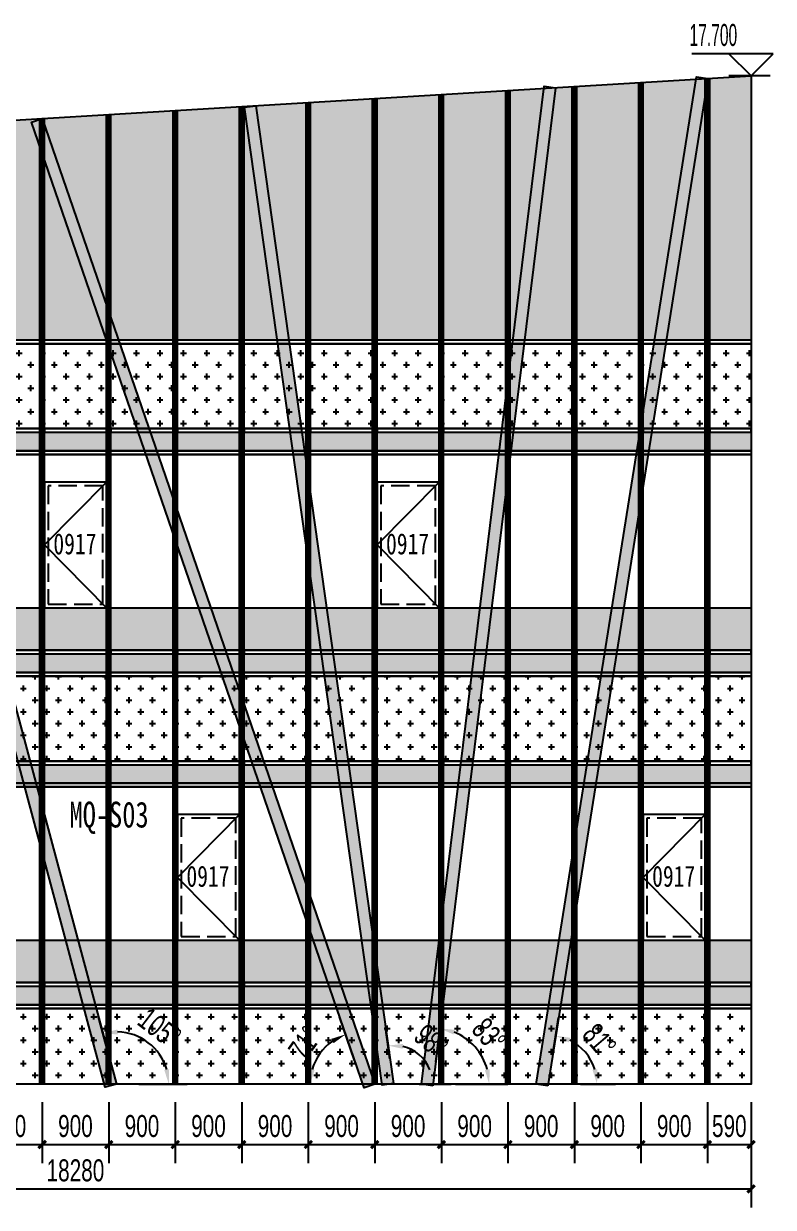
# Model space of a CAD drawing. Extents: x -483182 to 812890, y -390528 to -214858.
# Drawn here: x -146505 to -136365, y -327454 to -311430 of the extents above; entities that cross this region are included whole.
import ezdxf

# ---------------------------------------------------------------- set-up
doc = ezdxf.new("R2010")
doc.units = 0
doc.header["$LTSCALE"] = 1000
doc.header["$MEASUREMENT"] = 0
doc.linetypes.add('DASH', pattern=[0.35, 0.25, -0.1])
for name, color, linetype in [('01-标注_尺寸', 124, 'Continuous'), ('01-标注_标高', 200, 'Continuous'), ('01-标注_符号', 200, 'Continuous'), ('02-TEXT_标注', 130, 'Continuous'), ('05-填充_156', 156, 'Continuous'), ('05-填充_168', 168, 'Continuous'), ('05-填充_18', 18, 'Continuous'), ('05-填充_天正', 14, 'Continuous'), ('A-C_幕墙龙骨', 133, 'Continuous'), ('A-C_窗', 140, 'Continuous'), ('D-铝板', 181, 'Continuous')]:
    doc.layers.add(name, color=color, linetype=linetype)
doc.layers.add('04-不打印_辅助线', color=165, linetype='Continuous', plot=False)
doc.styles.add('_TCH_DIM', font='ros.shx', dxfattribs={"width": 0.75, "bigfont": 'jd.shx'})
doc.styles.add('_TCH_DIM_T3', font='ros.shx', dxfattribs={"width": 0.705882, "bigfont": 'jd.shx'})
doc.styles.get("Standard").update_dxf_attribs({"font": 'STXIHEI_0.TTF', "width": 0.75})
doc.dimstyles.new('_TCH_ARCH&&100', dxfattribs={"dimtxt": 297.5, "dimasz": 100, "dimexe": 250, "dimexo": 300, "dimgap": 100, "dimtad": 1, "dimdec": 0, "dimzin": 0, "dimdsep": 46, "dimtxsty": '_TCH_DIM_T3', "dimblk": 'ARCHTICK', "dimcen": 0.09, "dimclrt": 7, "dimazin": 2, "dimtfac": 1, "dimtdec": 0, "dimtix": 1, "dimtmove": 2, "dimatfit": 3, "dimfxl": 0, "dimtolj": 1, "dimtzin": 0, "dimarcsym": 0})
doc.dimstyles.new('_TCH_ARROW&&100', dxfattribs={"dimtxt": 297.5, "dimasz": 200, "dimexe": 250, "dimexo": 300, "dimgap": 100, "dimtad": 1, "dimdec": 0, "dimzin": 0, "dimdsep": 46, "dimtxsty": '_TCH_DIM_T3', "dimcen": 0.09, "dimclrt": 7, "dimazin": 2, "dimtfac": 1, "dimtdec": 0, "dimtix": 1, "dimtmove": 2, "dimatfit": 3, "dimfxl": 0, "dimtolj": 1, "dimtzin": 0, "dimarcsym": 0})
pattern_1 = [(0, (-32529, 317429.43), (158.75, 158.75), [79.375, -238.125]), (90, (-32489.32, 317389.74), (-158.75, 158.75), [79.375, -238.125])]
pattern_2 = [(0, (-32249, 317429.43), (158.75, 158.75), [79.375, -238.125]), (90, (-32209.32, 317389.74), (-158.75, 158.75), [79.375, -238.125])]

# ---------------------------------------------------------------- blocks, each defined once
blk = doc.blocks.new('*U397')
at = {"layer": '05-填充_156'}
h = blk.add_hatch(dxfattribs=at)
h.set_pattern_fill('CROSS', color=136, scale=100)
h.set_pattern_definition(pattern_1)
h.paths.add_polyline_path([(0, 5375), (560, 5375), (560, 4225), (0, 4225)])
h = blk.add_hatch(dxfattribs=at)
h.set_pattern_fill('CROSS', color=136, scale=100)
h.set_pattern_definition(pattern_1)
h.paths.add_polyline_path([(0, 875), (560, 875), (560, -150), (0, -150)])
at = {"layer": '05-填充_168'}
h = blk.add_hatch(color=256, dxfattribs=at)
h.dxf.hatch_style = 1
h.paths.add_polyline_path([(0, 5675), (560, 5675), (560, 5425), (0, 5425)])
h = blk.add_hatch(color=256, dxfattribs=at)
h.dxf.hatch_style = 1
h.paths.add_polyline_path([(0, 4175), (560, 4175), (560, 3925), (0, 3925)])
h = blk.add_hatch(color=256, dxfattribs=at)
h.dxf.hatch_style = 1
h.paths.add_polyline_path([(0, 1175), (560, 1175), (560, 925), (0, 925)])
for points in [[(0, 6300), (560, 6300)], [(0, 5725), (560, 5725)], [(0, 5675), (560, 5675)], [(0, 5675), (560, 5675)], [(0, 5425), (560, 5425)], [(0, 5375), (560, 5375)], [(0, 4225), (560, 4225)], [(0, 4175), (560, 4175)], [(0, 3925), (560, 3925)], [(0, 3875), (560, 3875)], [(0, 1800), (560, 1800)], [(0, 1225), (560, 1225)], [(0, 1175), (560, 1175)], [(0, 925), (560, 925)], [(0, 875), (560, 875)]]:
    blk.add_lwpolyline(points)
for points in [[(0, 5675), (560, 5675), (560, 5725), (0, 5725)], [(0, 5675), (560, 5675), (560, 5425), (0, 5425)], [(560, 5375), (0, 5375), (0, 5425), (560, 5425)], [(0, 5375), (560, 5375), (560, 4225), (0, 4225)], [(0, 4175), (560, 4175), (560, 4225), (0, 4225)], [(0, 4175), (560, 4175), (560, 3925), (0, 3925)], [(560, 3875), (0, 3875), (0, 3925), (560, 3925)], [(0, 1175), (560, 1175), (560, 1225), (0, 1225)], [(0, 1175), (560, 1175), (560, 925), (0, 925)], [(560, 875), (0, 875), (0, 925), (560, 925)], [(0, 875), (560, 875), (560, -150), (0, -150)]]:
    blk.add_lwpolyline(points, close=True)
blk = doc.blocks.new('*U106')
at = {"layer": '05-填充_156'}
h = blk.add_hatch(dxfattribs=at)
h.set_pattern_fill('CROSS', color=136, scale=100)
h.set_pattern_definition([(0, (-32427, 313554.43), (158.75, 158.75), [79.375, -238.125]), (90, (-32387.32, 313514.74), (-158.75, 158.75), [79.375, -238.125])])
h.paths.add_polyline_path([(0, 1500), (560, 1500), (560, 350), (0, 350)])
at = {"layer": '05-填充_168'}
h = blk.add_hatch(color=256, dxfattribs=at)
h.dxf.hatch_style = 1
h.paths.add_polyline_path([(0, 300), (560, 300), (560, 50), (0, 50)])
for points in [[(0, 1550), (560, 1550)], [(0, 1500), (560, 1500)], [(0, 350), (560, 350)], [(0, 300), (560, 300)], [(0, 50), (560, 50)], [(0, 0), (560, 0)]]:
    blk.add_lwpolyline(points)
for points in [[(560, 1500), (0, 1500), (0, 1550), (560, 1550)], [(0, 1500), (560, 1500), (560, 350), (0, 350)], [(0, 300), (560, 300), (560, 350), (0, 350)], [(0, 300), (560, 300), (560, 50), (0, 50)], [(560, 0), (0, 0), (0, 50), (560, 50)]]:
    blk.add_lwpolyline(points, close=True)
blk = doc.blocks.new('*U31')
at = {"layer": '05-填充_156'}
h = blk.add_hatch(dxfattribs=at)
h.set_pattern_fill('CROSS', color=136, scale=100)
h.set_pattern_definition([(0, (-32147, 313554.43), (158.75, 158.75), [79.375, -238.125]), (90, (-32107.32, 313514.74), (-158.75, 158.75), [79.375, -238.125])])
h.paths.add_polyline_path([(0, 1500), (840, 1500), (840, 350), (0, 350)])
at = {"layer": '05-填充_168'}
h = blk.add_hatch(color=256, dxfattribs=at)
h.dxf.hatch_style = 1
h.paths.add_polyline_path([(0, 300), (840, 300), (840, 50), (0, 50)])
for points in [[(0, 1550), (840, 1550)], [(0, 1500), (840, 1500)], [(0, 350), (840, 350)], [(0, 300), (840, 300)], [(0, 50), (840, 50)], [(0, 0), (840, 0)]]:
    blk.add_lwpolyline(points)
for points in [[(840, 1500), (0, 1500), (0, 1550), (840, 1550)], [(0, 1500), (840, 1500), (840, 350), (0, 350)], [(0, 300), (840, 300), (840, 350), (0, 350)], [(0, 300), (840, 300), (840, 50), (0, 50)], [(840, 0), (0, 0), (0, 50), (840, 50)]]:
    blk.add_lwpolyline(points, close=True)
blk = doc.blocks.new('*U640')
at = {"layer": 'A-C_窗'}
blk.add_blockref('*U31', (-420, -775), dxfattribs=at)
blk = doc.blocks.new('*U641')
at = {"layer": 'A-C_窗', "color": 0, "linetype": 'ByBlock', "lineweight": -2, "transparency": 16777216}
for p in [(0, 0), (900, 0), (1800, 0), (2700, 0), (3600, 0), (4500, 0), (5400, 0), (6300, 0), (7200, 0), (8100, 0), (9000, 0), (9900, 0), (10800, 0), (11700, 0), (12600, 0), (13500, 0), (14400, 0), (15300, 0), (16200, 0)]:
    blk.add_blockref('*U640', p, dxfattribs=at)
blk = doc.blocks.new('*U396')
at = {"layer": '05-填充_156'}
h = blk.add_hatch(dxfattribs=at)
h.set_pattern_fill('CROSS', color=136, scale=100)
h.set_pattern_definition(pattern_2)
h.paths.add_polyline_path([(0, 5375), (840, 5375), (840, 4225), (0, 4225)])
h = blk.add_hatch(dxfattribs=at)
h.set_pattern_fill('CROSS', color=136, scale=100)
h.set_pattern_definition(pattern_2)
h.paths.add_polyline_path([(0, 875), (840, 875), (840, -150), (0, -150)])
at = {"layer": '05-填充_168'}
h = blk.add_hatch(color=256, dxfattribs=at)
h.dxf.hatch_style = 1
h.paths.add_polyline_path([(0, 5675), (840, 5675), (840, 5425), (0, 5425)])
h = blk.add_hatch(color=256, dxfattribs=at)
h.dxf.hatch_style = 1
h.paths.add_polyline_path([(0, 4175), (840, 4175), (840, 3925), (0, 3925)])
h = blk.add_hatch(color=256, dxfattribs=at)
h.dxf.hatch_style = 1
h.paths.add_polyline_path([(0, 1175), (840, 1175), (840, 925), (0, 925)])
for points in [[(0, 6300), (840, 6300)], [(0, 5725), (840, 5725)], [(0, 5675), (840, 5675)], [(0, 5675), (840, 5675)], [(0, 5425), (840, 5425)], [(0, 5375), (840, 5375)], [(0, 4225), (840, 4225)], [(0, 4175), (840, 4175)], [(0, 3925), (840, 3925)], [(0, 3875), (840, 3875)], [(0, 1800), (840, 1800)], [(0, 1225), (840, 1225)], [(0, 1175), (840, 1175)], [(0, 925), (840, 925)], [(0, 875), (840, 875)]]:
    blk.add_lwpolyline(points)
for points in [[(0, 5675), (840, 5675), (840, 5725), (0, 5725)], [(0, 5675), (840, 5675), (840, 5425), (0, 5425)], [(840, 5375), (0, 5375), (0, 5425), (840, 5425)], [(0, 5375), (840, 5375), (840, 4225), (0, 4225)], [(0, 4175), (840, 4175), (840, 4225), (0, 4225)], [(0, 4175), (840, 4175), (840, 3925), (0, 3925)], [(840, 3875), (0, 3875), (0, 3925), (840, 3925)], [(0, 1175), (840, 1175), (840, 1225), (0, 1225)], [(0, 1175), (840, 1175), (840, 925), (0, 925)], [(840, 875), (0, 875), (0, 925), (840, 925)], [(0, 875), (840, 875), (840, -150), (0, -150)]]:
    blk.add_lwpolyline(points, close=True)
blk = doc.blocks.new('*U642')
at = {"layer": 'A-C_窗'}
blk.add_blockref('*U396', (-420, -3150), dxfattribs=at)
blk = doc.blocks.new('*U643')
at = {"layer": 'A-C_窗', "color": 0, "linetype": 'ByBlock', "lineweight": -2, "transparency": 16777216}
for p in [(0, 0), (900, 0), (1800, 0), (2700, 0), (3600, 0), (4500, 0), (5400, 0), (6300, 0), (7200, 0), (8100, 0), (9000, 0), (9900, 0), (10800, 0), (11700, 0), (12600, 0), (13500, 0), (14400, 0), (15300, 0), (16200, 0)]:
    blk.add_blockref('*U642', p, dxfattribs=at)
blk = doc.blocks.new('*U722')
blk.add_lwpolyline([(0, 0), (840, 0), (840, 1700), (0, 1700)], close=True)
blk.add_lwpolyline([(840, 1700), (0, 850), (840, 0)])
at = {"linetype": 'DASH'}
blk.add_lwpolyline([(50, 50), (790, 50), (790, 1650), (50, 1650)], close=True, dxfattribs=at)
at = {"layer": '04-不打印_辅助线', "width": 0.75}
blk.add_text('0917', height=285.4, dxfattribs=at).set_placement((121, 723))
blk = doc.blocks.new('*U417')
blk.add_lwpolyline([(78, 0), (-78, 0), (-78, 12704), (78, 12704)], close=True)
at = {"layer": '05-填充_18', "const_width": 155}
blk.add_lwpolyline([(0, 0), (0, 12704)], dxfattribs=at)
blk = doc.blocks.new('*U418')
blk.add_lwpolyline([(78, 0), (-78, 0), (-78, 13049), (78, 13049)], close=True)
at = {"layer": '05-填充_18', "const_width": 155}
blk.add_lwpolyline([(0, 0), (0, 13049)], dxfattribs=at)
blk = doc.blocks.new('*U419')
blk.add_lwpolyline([(78, 0), (-78, 0), (-78, 12909), (78, 12909)], close=True)
at = {"layer": '05-填充_18', "const_width": 155}
blk.add_lwpolyline([(0, 0), (0, 12909)], dxfattribs=at)
blk = doc.blocks.new('*U420')
blk.add_lwpolyline([(78, 0), (-78, 0), (-78, 12973), (78, 12973)], close=True)
at = {"layer": '05-填充_18', "const_width": 155}
blk.add_lwpolyline([(0, 0), (0, 12973)], dxfattribs=at)
blk = doc.blocks.new('*U422')
blk.add_lwpolyline([(78, 0), (-78, 0), (-78, 13826), (78, 13826)], close=True)
at = {"layer": '05-填充_18', "const_width": 155}
blk.add_lwpolyline([(0, 0), (0, 13826)], dxfattribs=at)
blk = doc.blocks.new('*U423')
blk.add_lwpolyline([(78, 0), (-78, 0), (-78, 13369), (78, 13369)], close=True)
at = {"layer": '05-填充_18', "const_width": 155}
blk.add_lwpolyline([(0, 0), (0, 13369)], dxfattribs=at)
blk = doc.blocks.new('*U424')
blk.add_lwpolyline([(78, 0), (-78, 0), (-78, 13612), (78, 13612)], close=True)
at = {"layer": '05-填充_18', "const_width": 155}
blk.add_lwpolyline([(0, 0), (0, 13612)], dxfattribs=at)
blk = doc.blocks.new('*U425')
blk.add_lwpolyline([(78, 0), (-78, 0), (-78, 13809), (78, 13809)], close=True)
at = {"layer": '05-填充_18', "const_width": 155}
blk.add_lwpolyline([(0, 0), (0, 13809)], dxfattribs=at)
blk = doc.blocks.new('*U421')
blk.add_lwpolyline([(78, 0), (-78, 0), (-78, 13420), (78, 13420)], close=True)
at = {"layer": '05-填充_18', "const_width": 155}
blk.add_lwpolyline([(0, 0), (0, 13420)], dxfattribs=at)
blk = doc.blocks.new('uytdiyuf')
at = {"layer": 'D-铝板'}
for name, p, rotation in [('*U425', (-2829, -162), 350.9696252238147), ('*U424', (-4383, -161), 353), ('*U423', (-4915, -153), 7.999999999999996), ('*U422', (-5162, -175), 19.00000000000013), ('*U421', (-8661, -170), 14.99884854727741), ('*U418', (-17005, -165), 349), ('*U419', (-15178, -158), 353.9999999999998), ('*U420', (-11477, -178), 6.00000000000019), ('*U417', (-18219, -158), 353.9999999999999)]:
    blk.add_blockref(name, p, dxfattribs=dict(at, rotation=rotation))
blk = doc.blocks.new('_ArchTick')
at = {"color": 0, "linetype": 'ByBlock', "const_width": 0.4}
blk.add_lwpolyline([(-0.5, -0.5), (0.5, 0.5)], dxfattribs=at)
blk = doc.blocks.new('*D1209')
at = {"layer": '01-标注_尺寸', "color": 0, "lineweight": -2, "transparency": 16777216}
for p, q in [((-147155, -326030), (-147155, -326854)), ((-146255, -326030), (-146255, -326854)), ((-147155, -326604), (-146255, -326604))]:
    blk.add_line(p, q, dxfattribs=at)
at = {"layer": 'Defpoints', "color": 0, "transparency": 16777216}
for p in [(-147155, -325730), (-146255, -325730), (-146255, -326604)]:
    blk.add_point(p, dxfattribs=at)
at = {"layer": '01-标注_尺寸', "color": 0, "lineweight": -2, "transparency": 16777216, "xscale": 100, "yscale": 100, "zscale": 100, "rotation": 180}
blk.add_blockref('_ArchTick', (-147155, -326604), dxfattribs=at)
at = {"layer": '01-标注_尺寸', "color": 0, "lineweight": -2, "transparency": 16777216, "xscale": 100, "yscale": 100, "zscale": 100}
blk.add_blockref('_ArchTick', (-146255, -326604), dxfattribs=at)
at = {"layer": '01-标注_尺寸', "color": 7, "transparency": 16777216, "insert": (-146705, -326355), "char_height": 297.5, "attachment_point": 5, "style": '_TCH_DIM_T3'}
blk.add_mtext('\\A1;900', dxfattribs=at)
blk = doc.blocks.new('*D1210')
at = {"layer": '01-标注_尺寸', "color": 0, "lineweight": -2, "transparency": 16777216}
for p, q in [((-146255, -326030), (-146255, -326854)), ((-145355, -326030), (-145355, -326854)), ((-146255, -326604), (-145355, -326604))]:
    blk.add_line(p, q, dxfattribs=at)
at = {"layer": 'Defpoints', "color": 0, "transparency": 16777216}
for p in [(-146255, -325730), (-145355, -325730), (-145355, -326604)]:
    blk.add_point(p, dxfattribs=at)
at = {"layer": '01-标注_尺寸', "color": 0, "lineweight": -2, "transparency": 16777216, "xscale": 100, "yscale": 100, "zscale": 100, "rotation": 180}
blk.add_blockref('_ArchTick', (-146255, -326604), dxfattribs=at)
at = {"layer": '01-标注_尺寸', "color": 0, "lineweight": -2, "transparency": 16777216, "xscale": 100, "yscale": 100, "zscale": 100}
blk.add_blockref('_ArchTick', (-145355, -326604), dxfattribs=at)
at = {"layer": '01-标注_尺寸', "color": 7, "transparency": 16777216, "insert": (-145805, -326355), "char_height": 297.5, "attachment_point": 5, "style": '_TCH_DIM_T3'}
blk.add_mtext('\\A1;900', dxfattribs=at)
blk = doc.blocks.new('*D1211')
at = {"layer": '01-标注_尺寸', "color": 0, "lineweight": -2, "transparency": 16777216}
for p, q in [((-145355, -326030), (-145355, -326854)), ((-144455, -326030), (-144455, -326854)), ((-145355, -326604), (-144455, -326604))]:
    blk.add_line(p, q, dxfattribs=at)
at = {"layer": 'Defpoints', "color": 0, "transparency": 16777216}
for p in [(-145355, -325730), (-144455, -325730), (-144455, -326604)]:
    blk.add_point(p, dxfattribs=at)
at = {"layer": '01-标注_尺寸', "color": 0, "lineweight": -2, "transparency": 16777216, "xscale": 100, "yscale": 100, "zscale": 100, "rotation": 180}
blk.add_blockref('_ArchTick', (-145355, -326604), dxfattribs=at)
at = {"layer": '01-标注_尺寸', "color": 0, "lineweight": -2, "transparency": 16777216, "xscale": 100, "yscale": 100, "zscale": 100}
blk.add_blockref('_ArchTick', (-144455, -326604), dxfattribs=at)
at = {"layer": '01-标注_尺寸', "color": 7, "transparency": 16777216, "insert": (-144905, -326355), "char_height": 297.5, "attachment_point": 5, "style": '_TCH_DIM_T3'}
blk.add_mtext('\\A1;900', dxfattribs=at)
blk = doc.blocks.new('*D1212')
at = {"layer": '01-标注_尺寸', "color": 0, "lineweight": -2, "transparency": 16777216}
for p, q in [((-144455, -326030), (-144455, -326854)), ((-143555, -326030), (-143555, -326854)), ((-144455, -326604), (-143555, -326604))]:
    blk.add_line(p, q, dxfattribs=at)
at = {"layer": 'Defpoints', "color": 0, "transparency": 16777216}
for p in [(-144455, -325730), (-143555, -325730), (-143555, -326604)]:
    blk.add_point(p, dxfattribs=at)
at = {"layer": '01-标注_尺寸', "color": 0, "lineweight": -2, "transparency": 16777216, "xscale": 100, "yscale": 100, "zscale": 100, "rotation": 180}
blk.add_blockref('_ArchTick', (-144455, -326604), dxfattribs=at)
at = {"layer": '01-标注_尺寸', "color": 0, "lineweight": -2, "transparency": 16777216, "xscale": 100, "yscale": 100, "zscale": 100}
blk.add_blockref('_ArchTick', (-143555, -326604), dxfattribs=at)
at = {"layer": '01-标注_尺寸', "color": 7, "transparency": 16777216, "insert": (-144005, -326355), "char_height": 297.5, "attachment_point": 5, "style": '_TCH_DIM_T3'}
blk.add_mtext('\\A1;900', dxfattribs=at)
blk = doc.blocks.new('*D1213')
at = {"layer": '01-标注_尺寸', "color": 0, "lineweight": -2, "transparency": 16777216}
for p, q in [((-143555, -326030), (-143555, -326854)), ((-142655, -326030), (-142655, -326854)), ((-143555, -326604), (-142655, -326604))]:
    blk.add_line(p, q, dxfattribs=at)
at = {"layer": 'Defpoints', "color": 0, "transparency": 16777216}
for p in [(-143555, -325730), (-142655, -325730), (-142655, -326604)]:
    blk.add_point(p, dxfattribs=at)
at = {"layer": '01-标注_尺寸', "color": 0, "lineweight": -2, "transparency": 16777216, "xscale": 100, "yscale": 100, "zscale": 100, "rotation": 180}
blk.add_blockref('_ArchTick', (-143555, -326604), dxfattribs=at)
at = {"layer": '01-标注_尺寸', "color": 0, "lineweight": -2, "transparency": 16777216, "xscale": 100, "yscale": 100, "zscale": 100}
blk.add_blockref('_ArchTick', (-142655, -326604), dxfattribs=at)
at = {"layer": '01-标注_尺寸', "color": 7, "transparency": 16777216, "insert": (-143105, -326355), "char_height": 297.5, "attachment_point": 5, "style": '_TCH_DIM_T3'}
blk.add_mtext('\\A1;900', dxfattribs=at)
blk = doc.blocks.new('*D1214')
at = {"layer": '01-标注_尺寸', "color": 0, "lineweight": -2, "transparency": 16777216}
for p, q in [((-142655, -326030), (-142655, -326854)), ((-141755, -326030), (-141755, -326854)), ((-142655, -326604), (-141755, -326604))]:
    blk.add_line(p, q, dxfattribs=at)
at = {"layer": 'Defpoints', "color": 0, "transparency": 16777216}
for p in [(-142655, -325730), (-141755, -325730), (-141755, -326604)]:
    blk.add_point(p, dxfattribs=at)
at = {"layer": '01-标注_尺寸', "color": 0, "lineweight": -2, "transparency": 16777216, "xscale": 100, "yscale": 100, "zscale": 100, "rotation": 180}
blk.add_blockref('_ArchTick', (-142655, -326604), dxfattribs=at)
at = {"layer": '01-标注_尺寸', "color": 0, "lineweight": -2, "transparency": 16777216, "xscale": 100, "yscale": 100, "zscale": 100}
blk.add_blockref('_ArchTick', (-141755, -326604), dxfattribs=at)
at = {"layer": '01-标注_尺寸', "color": 7, "transparency": 16777216, "insert": (-142205, -326355), "char_height": 297.5, "attachment_point": 5, "style": '_TCH_DIM_T3'}
blk.add_mtext('\\A1;900', dxfattribs=at)
blk = doc.blocks.new('*D1215')
at = {"layer": '01-标注_尺寸', "color": 0, "lineweight": -2, "transparency": 16777216}
for p, q in [((-141755, -326030), (-141755, -326854)), ((-140855, -326030), (-140855, -326854)), ((-141755, -326604), (-140855, -326604))]:
    blk.add_line(p, q, dxfattribs=at)
at = {"layer": 'Defpoints', "color": 0, "transparency": 16777216}
for p in [(-141755, -325730), (-140855, -325730), (-140855, -326604)]:
    blk.add_point(p, dxfattribs=at)
at = {"layer": '01-标注_尺寸', "color": 0, "lineweight": -2, "transparency": 16777216, "xscale": 100, "yscale": 100, "zscale": 100, "rotation": 180}
blk.add_blockref('_ArchTick', (-141755, -326604), dxfattribs=at)
at = {"layer": '01-标注_尺寸', "color": 0, "lineweight": -2, "transparency": 16777216, "xscale": 100, "yscale": 100, "zscale": 100}
blk.add_blockref('_ArchTick', (-140855, -326604), dxfattribs=at)
at = {"layer": '01-标注_尺寸', "color": 7, "transparency": 16777216, "insert": (-141305, -326355), "char_height": 297.5, "attachment_point": 5, "style": '_TCH_DIM_T3'}
blk.add_mtext('\\A1;900', dxfattribs=at)
blk = doc.blocks.new('*D1216')
at = {"layer": '01-标注_尺寸', "color": 0, "lineweight": -2, "transparency": 16777216}
for p, q in [((-140855, -326030), (-140855, -326854)), ((-139955, -326030), (-139955, -326854)), ((-140855, -326604), (-139955, -326604))]:
    blk.add_line(p, q, dxfattribs=at)
at = {"layer": 'Defpoints', "color": 0, "transparency": 16777216}
for p in [(-140855, -325730), (-139955, -325730), (-139955, -326604)]:
    blk.add_point(p, dxfattribs=at)
at = {"layer": '01-标注_尺寸', "color": 0, "lineweight": -2, "transparency": 16777216, "xscale": 100, "yscale": 100, "zscale": 100, "rotation": 180}
blk.add_blockref('_ArchTick', (-140855, -326604), dxfattribs=at)
at = {"layer": '01-标注_尺寸', "color": 0, "lineweight": -2, "transparency": 16777216, "xscale": 100, "yscale": 100, "zscale": 100}
blk.add_blockref('_ArchTick', (-139955, -326604), dxfattribs=at)
at = {"layer": '01-标注_尺寸', "color": 7, "transparency": 16777216, "insert": (-140405, -326355), "char_height": 297.5, "attachment_point": 5, "style": '_TCH_DIM_T3'}
blk.add_mtext('\\A1;900', dxfattribs=at)
blk = doc.blocks.new('*D1217')
at = {"layer": '01-标注_尺寸', "color": 0, "lineweight": -2, "transparency": 16777216}
for p, q in [((-139955, -326030), (-139955, -326854)), ((-139055, -326030), (-139055, -326854)), ((-139955, -326604), (-139055, -326604))]:
    blk.add_line(p, q, dxfattribs=at)
at = {"layer": 'Defpoints', "color": 0, "transparency": 16777216}
for p in [(-139955, -325730), (-139055, -325730), (-139055, -326604)]:
    blk.add_point(p, dxfattribs=at)
at = {"layer": '01-标注_尺寸', "color": 0, "lineweight": -2, "transparency": 16777216, "xscale": 100, "yscale": 100, "zscale": 100, "rotation": 180}
blk.add_blockref('_ArchTick', (-139955, -326604), dxfattribs=at)
at = {"layer": '01-标注_尺寸', "color": 0, "lineweight": -2, "transparency": 16777216, "xscale": 100, "yscale": 100, "zscale": 100}
blk.add_blockref('_ArchTick', (-139055, -326604), dxfattribs=at)
at = {"layer": '01-标注_尺寸', "color": 7, "transparency": 16777216, "insert": (-139505, -326355), "char_height": 297.5, "attachment_point": 5, "style": '_TCH_DIM_T3'}
blk.add_mtext('\\A1;900', dxfattribs=at)
blk = doc.blocks.new('*D1218')
at = {"layer": '01-标注_尺寸', "color": 0, "lineweight": -2, "transparency": 16777216}
for p, q in [((-139055, -326030), (-139055, -326854)), ((-138155, -326030), (-138155, -326854)), ((-139055, -326604), (-138155, -326604))]:
    blk.add_line(p, q, dxfattribs=at)
at = {"layer": 'Defpoints', "color": 0, "transparency": 16777216}
for p in [(-139055, -325730), (-138155, -325730), (-138155, -326604)]:
    blk.add_point(p, dxfattribs=at)
at = {"layer": '01-标注_尺寸', "color": 0, "lineweight": -2, "transparency": 16777216, "xscale": 100, "yscale": 100, "zscale": 100, "rotation": 180}
blk.add_blockref('_ArchTick', (-139055, -326604), dxfattribs=at)
at = {"layer": '01-标注_尺寸', "color": 0, "lineweight": -2, "transparency": 16777216, "xscale": 100, "yscale": 100, "zscale": 100}
blk.add_blockref('_ArchTick', (-138155, -326604), dxfattribs=at)
at = {"layer": '01-标注_尺寸', "color": 7, "transparency": 16777216, "insert": (-138605, -326355), "char_height": 297.5, "attachment_point": 5, "style": '_TCH_DIM_T3'}
blk.add_mtext('\\A1;900', dxfattribs=at)
blk = doc.blocks.new('*D1219')
at = {"layer": '01-标注_尺寸', "color": 0, "lineweight": -2, "transparency": 16777216}
for p, q in [((-138155, -326030), (-138155, -326854)), ((-137255, -326030), (-137255, -326854)), ((-138155, -326604), (-137255, -326604))]:
    blk.add_line(p, q, dxfattribs=at)
at = {"layer": 'Defpoints', "color": 0, "transparency": 16777216}
for p in [(-138155, -325730), (-137255, -325730), (-137255, -326604)]:
    blk.add_point(p, dxfattribs=at)
at = {"layer": '01-标注_尺寸', "color": 0, "lineweight": -2, "transparency": 16777216, "xscale": 100, "yscale": 100, "zscale": 100, "rotation": 180}
blk.add_blockref('_ArchTick', (-138155, -326604), dxfattribs=at)
at = {"layer": '01-标注_尺寸', "color": 0, "lineweight": -2, "transparency": 16777216, "xscale": 100, "yscale": 100, "zscale": 100}
blk.add_blockref('_ArchTick', (-137255, -326604), dxfattribs=at)
at = {"layer": '01-标注_尺寸', "color": 7, "transparency": 16777216, "insert": (-137705, -326355), "char_height": 297.5, "attachment_point": 5, "style": '_TCH_DIM_T3'}
blk.add_mtext('\\A1;900', dxfattribs=at)
blk = doc.blocks.new('*D1220')
at = {"layer": '01-标注_尺寸', "color": 0, "lineweight": -2, "transparency": 16777216}
for p, q in [((-137255, -326030), (-137255, -326854)), ((-136665, -326030), (-136665, -326854)), ((-137255, -326604), (-136665, -326604))]:
    blk.add_line(p, q, dxfattribs=at)
at = {"layer": 'Defpoints', "color": 0, "transparency": 16777216}
for p in [(-137255, -325730), (-136665, -325730), (-136665, -326604)]:
    blk.add_point(p, dxfattribs=at)
at = {"layer": '01-标注_尺寸', "color": 0, "lineweight": -2, "transparency": 16777216, "xscale": 100, "yscale": 100, "zscale": 100, "rotation": 180}
blk.add_blockref('_ArchTick', (-137255, -326604), dxfattribs=at)
at = {"layer": '01-标注_尺寸', "color": 0, "lineweight": -2, "transparency": 16777216, "xscale": 100, "yscale": 100, "zscale": 100}
blk.add_blockref('_ArchTick', (-136665, -326604), dxfattribs=at)
at = {"layer": '01-标注_尺寸', "color": 7, "transparency": 16777216, "insert": (-136960, -326355), "char_height": 297.5, "attachment_point": 5, "style": '_TCH_DIM_T3'}
blk.add_mtext('\\A1;590', dxfattribs=at)
blk = doc.blocks.new('*D1221')
at = {"layer": '01-标注_尺寸', "color": 0, "lineweight": -2, "transparency": 16777216}
for p, q in [((-154945, -326630), (-154945, -327454)), ((-136665, -326630), (-136665, -327454)), ((-154945, -327204), (-136665, -327204))]:
    blk.add_line(p, q, dxfattribs=at)
at = {"layer": 'Defpoints', "color": 0, "transparency": 16777216}
for p in [(-154945, -326330), (-136665, -326330), (-136665, -327204)]:
    blk.add_point(p, dxfattribs=at)
at = {"layer": '01-标注_尺寸', "color": 0, "lineweight": -2, "transparency": 16777216, "xscale": 100, "yscale": 100, "zscale": 100, "rotation": 180}
blk.add_blockref('_ArchTick', (-154945, -327204), dxfattribs=at)
at = {"layer": '01-标注_尺寸', "color": 0, "lineweight": -2, "transparency": 16777216, "xscale": 100, "yscale": 100, "zscale": 100}
blk.add_blockref('_ArchTick', (-136665, -327204), dxfattribs=at)
at = {"layer": '01-标注_尺寸', "color": 7, "transparency": 16777216, "insert": (-145805, -326955), "char_height": 297.5, "attachment_point": 5, "style": '_TCH_DIM_T3'}
blk.add_mtext('\\A1;18280', dxfattribs=at)
blk = doc.blocks.new('*D2386')
at = {"layer": '01-标注_尺寸', "color": 0, "lineweight": -2, "transparency": 16777216}
for p, q in [((-145328, -325496), (-145498, -324861)), ((-144949, -325787), (-144292, -325787))]:
    blk.add_line(p, q, dxfattribs=at)
blk.add_arc((-145250, -325787), 708, 16.2372, 88.7617, dxfattribs=at)
at = {"layer": '01-标注_尺寸', "color": 0, "transparency": 16777216}
for points in [[(-145231, -325112), (-145239, -325046), (-145433, -325103)], [(-144537, -325584), (-144603, -325594), (-144542, -325787)]]:
    blk.add_solid(points, dxfattribs=at)
at = {"layer": 'Defpoints', "color": 0, "transparency": 16777216}
for p in [(-144670, -325381), (-145251, -325785), (-145250, -325787), (-145249, -325787)]:
    blk.add_point(p, dxfattribs=at)
at = {"layer": '01-标注_尺寸', "color": 7, "transparency": 16777216, "insert": (-144668, -325028), "char_height": 297.5, "attachment_point": 5, "rotation": 322.4994, "style": '_TCH_DIM_T3'}
blk.add_mtext('\\A1;105°', dxfattribs=at)
blk = doc.blocks.new('*D2387')
at = {"layer": '01-标注_尺寸', "color": 0, "lineweight": -2, "transparency": 16777216}
for p, q in [((-142028, -325465), (-142231, -324875)), ((-142257, -325787), (-142881, -325787))]:
    blk.add_line(p, q, dxfattribs=at)
blk.add_arc((-141917, -325787), 714, 125.0977, 163.9023, dxfattribs=at)
at = {"layer": '01-标注_尺寸', "color": 0, "transparency": 16777216}
for points in [[(-142343, -325173), (-142313, -325232), (-142150, -325112)], [(-142570, -325594), (-142636, -325584), (-142631, -325787)]]:
    blk.add_solid(points, dxfattribs=at)
at = {"layer": 'Defpoints', "color": 0, "transparency": 16777216}
for p in [(-142401, -325262), (-141930, -325749), (-141957, -325787), (-141917, -325787)]:
    blk.add_point(p, dxfattribs=at)
at = {"layer": '01-标注_尺寸', "color": 7, "transparency": 16777216, "insert": (-142701, -325228), "char_height": 297.5, "attachment_point": 5, "rotation": 54.5, "style": '_TCH_DIM_T3'}
blk.add_mtext('\\A1;71°', dxfattribs=at)
blk = doc.blocks.new('*D2388')
at = {"layer": '01-标注_尺寸', "color": 0, "lineweight": -2, "transparency": 16777216}
for p, q in [((-139344, -325350), (-139270, -324883)), ((-138971, -325787), (-138498, -325787))]:
    blk.add_line(p, q, dxfattribs=at)
blk.add_arc((-139413, -325787), 665, 17.2908, 63.7092, dxfattribs=at)
at = {"layer": '01-标注_尺寸', "color": 0, "transparency": 16777216}
for points in [[(-139129, -325222), (-139108, -325159), (-139309, -325130)], [(-138745, -325584), (-138811, -325594), (-138748, -325787)]]:
    blk.add_solid(points, dxfattribs=at)
at = {"layer": 'Defpoints', "color": 0, "transparency": 16777216}
for p in [(-138820, -325485), (-139391, -325646), (-139413, -325787), (-139271, -325787)]:
    blk.add_point(p, dxfattribs=at)
at = {"layer": '01-标注_尺寸', "color": 7, "transparency": 16777216, "insert": (-138718, -325193), "char_height": 297.5, "attachment_point": 5, "rotation": 310.5, "style": '_TCH_DIM_T3'}
blk.add_mtext('\\A1;81°', dxfattribs=at)
blk = doc.blocks.new('*D2389')
at = {"layer": '01-标注_尺寸', "color": 0, "lineweight": -2, "transparency": 16777216}
for p, q in [((-140931, -325485), (-140844, -324784)), ((-140664, -325787), (-139957, -325787))]:
    blk.add_line(p, q, dxfattribs=at)
blk.add_arc((-140968, -325787), 761, 15.1081, 67.8919, dxfattribs=at)
at = {"layer": '01-标注_尺寸', "color": 0, "transparency": 16777216}
for points in [[(-140690, -325114), (-140673, -325050), (-140875, -325032)], [(-140200, -325584), (-140266, -325593), (-140207, -325787)]]:
    blk.add_solid(points, dxfattribs=at)
at = {"layer": 'Defpoints', "color": 0, "transparency": 16777216}
for p in [(-140294, -325434), (-140968, -325787), (-140967, -325783), (-140964, -325787)]:
    blk.add_point(p, dxfattribs=at)
at = {"layer": '01-标注_尺寸', "color": 7, "transparency": 16777216, "insert": (-140212, -325118), "char_height": 297.5, "attachment_point": 5, "rotation": 311.5, "style": '_TCH_DIM_T3'}
blk.add_mtext('\\A1;83°', dxfattribs=at)
blk = doc.blocks.new('*D2390')
at = {"layer": '01-标注_尺寸', "color": 0, "lineweight": -2, "transparency": 16777216}
for p, q in [((-141550, -325444), (-141610, -325017)), ((-141155, -325787), (-140724, -325787))]:
    blk.add_line(p, q, dxfattribs=at)
blk.add_arc((-141501, -325787), 528, 21.8399, 76.1601, dxfattribs=at)
at = {"layer": '01-标注_尺寸', "color": 0, "transparency": 16777216}
for points in [[(-141377, -325308), (-141373, -325241), (-141575, -325264)], [(-140979, -325584), (-141044, -325597), (-140974, -325787)]]:
    blk.add_solid(points, dxfattribs=at)
at = {"layer": 'Defpoints', "color": 0, "transparency": 16777216}
for p in [(-141057, -325502), (-141508, -325741), (-141501, -325787), (-141455, -325787)]:
    blk.add_point(p, dxfattribs=at)
at = {"layer": '01-标注_尺寸', "color": 7, "transparency": 16777216, "insert": (-140992, -325201), "char_height": 297.5, "attachment_point": 5, "rotation": 319, "style": '_TCH_DIM_T3'}
blk.add_mtext('\\A1;98°', dxfattribs=at)

msp = doc.modelspace()

# ---------------------------------------------------------------- hatches: boundary and pattern name
at = {"layer": '05-填充_156'}
h = msp.add_hatch(dxfattribs=at)
h.set_pattern_fill('CROSS', color=136, scale=100)
h.set_pattern_definition([(0, (-283625, 34933.5), (158.75, 158.75), [79.375, -238.125]), (90, (-283585.31, 34893.81), (-158.75, 158.75), [79.375, -238.125])])
h.paths.add_polyline_path([(-154384.5, -313203.2), (-154944.5, -313236.9), (-154944.5, -315711.9), (-154384.5, -315711.9)])
h.paths.add_polyline_path([(-154324.5, -315711.9), (-153484.5, -315711.9), (-153484.5, -313149.1), (-154324.5, -313199.6)])
h.paths.add_polyline_path([(-152584.5, -313094.9), (-153424.5, -313145.5), (-153424.5, -315711.9), (-152584.5, -315711.9)])
h.paths.add_polyline_path([(-151684.5, -313040.8), (-152524.5, -313091.3), (-152524.5, -315711.9), (-151684.5, -315711.9)])
h.paths.add_polyline_path([(-151624.5, -315711.9), (-150784.5, -315711.9), (-150784.5, -312986.6), (-151624.5, -313037.1)])
h.paths.add_polyline_path([(-150724.5, -315711.9), (-149884.5, -315711.9), (-149884.5, -312932.4), (-150724.5, -312983)])
h.paths.add_polyline_path([(-149824.5, -315711.9), (-148984.5, -315711.9), (-148984.5, -312878.3), (-149824.5, -312928.8)])
h.paths.add_polyline_path([(-148924.5, -315711.9), (-148084.5, -315711.9), (-148084.5, -312824.1), (-148924.5, -312874.7)])
h.paths.add_polyline_path([(-148024.5, -315711.9), (-147184.5, -315711.9), (-147184.5, -312770), (-148024.5, -312820.5)])
h.paths.add_polyline_path([(-147124.5, -315711.9), (-146284.5, -315711.9), (-146284.5, -312715.8), (-147124.5, -312766.4)])
h.paths.add_polyline_path([(-146224.5, -315711.9), (-145384.5, -315711.9), (-145384.5, -312661.7), (-146224.5, -312712.2)])
h.paths.add_polyline_path([(-144484.5, -312607.5), (-145324.5, -312658), (-145324.5, -315711.9), (-144484.5, -315711.9)])
h.paths.add_polyline_path([(-143584.5, -312553.3), (-144424.5, -312603.9), (-144424.5, -315711.9), (-143584.5, -315711.9)])
h.paths.add_polyline_path([(-143524.5, -315711.9), (-142684.5, -315711.9), (-142684.5, -312499.2), (-143524.5, -312549.7)])
h.paths.add_polyline_path([(-141784.5, -312445), (-142624.5, -312495.6), (-142624.5, -315711.9), (-141784.5, -315711.9)])
h.paths.add_polyline_path([(-141724.5, -315711.9), (-140884.5, -315711.9), (-140884.5, -312390.9), (-141724.5, -312441.4)])
h.paths.add_polyline_path([(-140824.5, -315711.9), (-139984.5, -315711.9), (-139984.5, -312336.7), (-140824.5, -312387.3)])
h.paths.add_polyline_path([(-139924.5, -315711.9), (-139084.5, -315711.9), (-139084.5, -312282.6), (-139924.5, -312333.1)])
h.paths.add_polyline_path([(-139024.5, -315711.9), (-138184.5, -315711.9), (-138184.5, -312228.4), (-139024.5, -312278.9)])
h.paths.add_polyline_path([(-138124.5, -315711.9), (-137284.5, -315711.9), (-137284.5, -312174.2), (-138124.5, -312224.8)])
h.paths.add_polyline_path([(-137224.5, -315711.9), (-136664.5, -315711.9), (-136664.5, -312136.9), (-137224.5, -312170.6)])
at = {"layer": '05-填充_天正'}
h = msp.add_hatch(dxfattribs=at)
h.set_pattern_fill('AR-CONC', color=256, scale=200)
h.set_pattern_definition([(50, (-2e-07, 4500), (364.36934, -31.87817), [38.1, -419.1]), (355, (-2e-07, 4500), (-70.48565, 382.1133), [30.48, -335.28]), (100.451, (30.36, 4497.34), (293.885, 350.23338), [32.38, -356.18]), (46.1842, (-2e-07, 4601.6), (542.1581, -84.08466), [57.15, -628.65]), (96.6356, (45.2, 4594.6), (474.8085, 494.8511), [48.57, -534.27]), (351.184, (-2e-07, 4601.6), (474.8092, 494.8502), [45.72, -502.92]), (21, (50.8, 4576.2), (303.22976, -204.53104), [38.1, -419.1]), (326, (50.8, 4576.2), (123.60406, 368.37593), [30.48, -335.28]), (71.4514, (76.07, 4559.16), (426.83298, 163.8457), [32.38, -356.18]), (37.5, (-2e-07, 4500), (6.177207, 169.11008), [0, -331.216, 0, -340.36, 0, -336.55]), (7.5, (-2e-07, 4500), (133.639325, 200.36115), [0, -194.056, 0, -323.596, 0, -128.27]), (327.5, (-113.28, 4500), (271.18119, -11.45749), [0, -127, 0, -396.24, 0, -525.78]), (317.5, (-164.08, 4500), (296.25836, 50.85298), [0, -165.1, 0, -263.144, 0, -373.38])])
h.paths.add_polyline_path([(-136664.5, -319336.9), (-137224.5, -319336.9), (-137224.5, -319911.9), (-136664.5, -319911.9)])
h.paths.add_polyline_path([(-137284.5, -319336.9), (-138124.5, -319336.9), (-138124.5, -319911.9), (-137284.5, -319911.9)])
h.paths.add_polyline_path([(-138184.5, -319336.9), (-139024.5, -319336.9), (-139024.5, -319911.9), (-138184.5, -319911.9)])
h.paths.add_polyline_path([(-139084.5, -319336.9), (-139924.5, -319336.9), (-139924.5, -319911.9), (-139084.5, -319911.9)])
h.paths.add_polyline_path([(-139984.5, -319336.9), (-140824.5, -319336.9), (-140824.5, -319911.9), (-139984.5, -319911.9)])
h.paths.add_polyline_path([(-140884.5, -319336.9), (-141724.5, -319336.9), (-141724.5, -319911.9), (-140884.5, -319911.9)])
h.paths.add_polyline_path([(-141784.5, -319336.9), (-142624.5, -319336.9), (-142624.5, -319911.9), (-141784.5, -319911.9)])
h.paths.add_polyline_path([(-142684.5, -319336.9), (-143524.5, -319336.9), (-143524.5, -319911.9), (-142684.5, -319911.9)])
h.paths.add_polyline_path([(-143584.5, -319336.9), (-144424.5, -319336.9), (-144424.5, -319911.9), (-143584.5, -319911.9)])
h.paths.add_polyline_path([(-144484.5, -319336.9), (-145324.5, -319336.9), (-145324.5, -319911.9), (-144484.5, -319911.9)])
h.paths.add_polyline_path([(-145384.5, -319336.9), (-146224.5, -319336.9), (-146224.5, -319911.9), (-145384.5, -319911.9)])
h.paths.add_polyline_path([(-146284.5, -319336.9), (-147124.5, -319336.9), (-147124.5, -319911.9), (-146284.5, -319911.9)])
h.paths.add_polyline_path([(-147184.5, -319336.9), (-148024.5, -319336.9), (-148024.5, -319911.9), (-147184.5, -319911.9)])
h.paths.add_polyline_path([(-148084.5, -319336.9), (-148924.5, -319336.9), (-148924.5, -319911.9), (-148084.5, -319911.9)])
h.paths.add_polyline_path([(-148984.5, -319336.9), (-149824.5, -319336.9), (-149824.5, -319911.9), (-148984.5, -319911.9)])
h.paths.add_polyline_path([(-149884.5, -319336.9), (-150724.5, -319336.9), (-150724.5, -319911.9), (-149884.5, -319911.9)])
h.paths.add_polyline_path([(-151624.5, -319336.9), (-150784.5, -319336.9), (-150784.5, -319911.9), (-151624.5, -319911.9)])
h.paths.add_polyline_path([(-151684.5, -319336.9), (-152524.5, -319336.9), (-152524.5, -319911.9), (-151684.5, -319911.9)])
h.paths.add_polyline_path([(-152584.5, -319336.9), (-153424.5, -319336.9), (-153424.5, -319911.9), (-152584.5, -319911.9)])
h.paths.add_polyline_path([(-153484.5, -319336.9), (-154324.5, -319336.9), (-154324.5, -319911.9), (-153484.5, -319911.9)])
h.paths.add_polyline_path([(-154384.5, -319336.9), (-154944.5, -319336.9), (-154944.5, -319911.9), (-154384.5, -319911.9)])
h = msp.add_hatch(dxfattribs=at)
h.set_pattern_fill('AR-CONC', color=256, scale=200)
h.set_pattern_definition([(50, (0, 0), (364.36934, -31.87817), [38.1, -419.1]), (355, (0, 0), (-70.48565, 382.1133), [30.48, -335.28]), (100.451, (30.36, -2.66), (293.885, 350.23338), [32.38, -356.18]), (46.1842, (0, 101.6), (542.1581, -84.08466), [57.15, -628.65]), (96.6356, (45.2, 94.6), (474.8085, 494.8511), [48.57, -534.27]), (351.184, (0, 101.6), (474.8092, 494.8502), [45.72, -502.92]), (21, (50.8, 76.2), (303.22976, -204.53104), [38.1, -419.1]), (326, (50.8, 76.2), (123.60406, 368.37593), [30.48, -335.28]), (71.4514, (76.07, 59.16), (426.83298, 163.8457), [32.38, -356.18]), (37.5, (0, 0), (6.177207, 169.11008), [0, -331.216, 0, -340.36, 0, -336.55]), (7.5, (0, 0), (133.639325, 200.36115), [0, -194.056, 0, -323.596, 0, -128.27]), (327.5, (-113.28, 0), (271.18119, -11.45749), [0, -127, 0, -396.24, 0, -525.78]), (317.5, (-164.08, 0), (296.25836, 50.85298), [0, -165.1, 0, -263.144, 0, -373.38])])
h.paths.add_polyline_path([(-136664.5, -323836.9), (-137224.5, -323836.9), (-137224.5, -324411.9), (-136664.5, -324411.9)])
h.paths.add_polyline_path([(-137284.5, -323836.9), (-138124.5, -323836.9), (-138124.5, -324411.9), (-137284.5, -324411.9)])
h.paths.add_polyline_path([(-138184.5, -323836.9), (-139024.5, -323836.9), (-139024.5, -324411.9), (-138184.5, -324411.9)])
h.paths.add_polyline_path([(-139084.5, -323836.9), (-139924.5, -323836.9), (-139924.5, -324411.9), (-139084.5, -324411.9)])
h.paths.add_polyline_path([(-139984.5, -323836.9), (-140824.5, -323836.9), (-140824.5, -324411.9), (-139984.5, -324411.9)])
h.paths.add_polyline_path([(-140884.5, -323836.9), (-141724.5, -323836.9), (-141724.5, -324411.9), (-140884.5, -324411.9)])
h.paths.add_polyline_path([(-141784.5, -323836.9), (-142624.5, -323836.9), (-142624.5, -324411.9), (-141784.5, -324411.9)])
h.paths.add_polyline_path([(-142684.5, -323836.9), (-143524.5, -323836.9), (-143524.5, -324411.9), (-142684.5, -324411.9)])
h.paths.add_polyline_path([(-143584.5, -323836.9), (-144424.5, -323836.9), (-144424.5, -324411.9), (-143584.5, -324411.9)])
h.paths.add_polyline_path([(-144484.5, -323836.9), (-145324.5, -323836.9), (-145324.5, -324411.9), (-144484.5, -324411.9)])
h.paths.add_polyline_path([(-145384.5, -323836.9), (-146224.5, -323836.9), (-146224.5, -324411.9), (-145384.5, -324411.9)])
h.paths.add_polyline_path([(-146284.5, -323836.9), (-147124.5, -323836.9), (-147124.5, -324411.9), (-146284.5, -324411.9)])
h.paths.add_polyline_path([(-147184.5, -323836.9), (-148024.5, -323836.9), (-148024.5, -324411.9), (-147184.5, -324411.9)])
h.paths.add_polyline_path([(-148084.5, -323836.9), (-148924.5, -323836.9), (-148924.5, -324411.9), (-148084.5, -324411.9)])
h.paths.add_polyline_path([(-148984.5, -323836.9), (-149824.5, -323836.9), (-149824.5, -324411.9), (-148984.5, -324411.9)])
h.paths.add_polyline_path([(-149884.5, -323836.9), (-150724.5, -323836.9), (-150724.5, -324411.9), (-149884.5, -324411.9)])
h.paths.add_polyline_path([(-151624.5, -323836.9), (-150784.5, -323836.9), (-150784.5, -324411.9), (-151624.5, -324411.9)])
h.paths.add_polyline_path([(-151684.5, -323836.9), (-152524.5, -323836.9), (-152524.5, -324411.9), (-151684.5, -324411.9)])
h.paths.add_polyline_path([(-152584.5, -323836.9), (-153424.5, -323836.9), (-153424.5, -324411.9), (-152584.5, -324411.9)])
h.paths.add_polyline_path([(-153484.5, -323836.9), (-154324.5, -323836.9), (-154324.5, -324411.9), (-153484.5, -324411.9)])
h.paths.add_polyline_path([(-154384.5, -323836.9), (-154944.5, -323836.9), (-154944.5, -324411.9), (-154384.5, -324411.9)])

# ---------------------------------------------------------------- linework, layer by layer
at = {"layer": '01-标注_标高'}
for p, q in [((-136364.5, -311836.9), (-137467.5, -311836.9)), ((-136664.5, -312136.9), (-136964.5, -311836.9)), ((-136664.5, -312136.9), (-136364.5, -311836.9)), ((-136405.5, -312136.9), (-136964.5, -312136.9))]:
    msp.add_line(p, q, dxfattribs=at)
at = {"layer": '05-填充_18', "const_width": 60}
for points in [[(-139054.5, -325786.9), (-139054.5, -312280.7)], [(-138154.5, -325786.9), (-138154.5, -312226.6)], [(-137254.5, -325786.9), (-137254.5, -312172.4)], [(-141754.5, -325786.9), (-141754.5, -312443.2)], [(-140854.5, -325786.9), (-140854.5, -312389.1)], [(-139954.5, -325786.9), (-139954.5, -312334.9)], [(-144454.5, -325786.9), (-144454.5, -312605.7)], [(-143554.5, -325786.9), (-143554.5, -312551.5)], [(-142654.5, -325786.9), (-142654.5, -312497.4)], [(-146254.5, -325786.9), (-146254.5, -312714)], [(-145354.5, -325786.9), (-145354.5, -312659.9)]]:
    msp.add_lwpolyline(points, dxfattribs=at)
at = {"layer": 'A-C_幕墙龙骨'}
for points in [[(-139084.5, -325786.9), (-139084.5, -312282.6)], [(-139024.5, -325786.9), (-139024.5, -312278.9)], [(-138184.5, -325786.9), (-138184.5, -312228.4)], [(-138124.5, -325786.9), (-138124.5, -312224.8)], [(-137284.5, -325786.9), (-137284.5, -312174.2)], [(-137224.5, -325786.9), (-137224.5, -312170.6)], [(-141784.5, -325786.9), (-141784.5, -312445)], [(-141724.5, -325786.9), (-141724.5, -312441.4)], [(-140884.5, -325786.9), (-140884.5, -312390.9)], [(-140824.5, -325786.9), (-140824.5, -312387.3)], [(-139984.5, -325786.9), (-139984.5, -312336.7)], [(-139924.5, -325786.9), (-139924.5, -312333.1)], [(-144484.5, -325786.9), (-144484.5, -312607.5)], [(-144424.5, -325786.9), (-144424.5, -312603.9)], [(-143584.5, -325786.9), (-143584.5, -312553.3)], [(-143524.5, -325786.9), (-143524.5, -312549.7)], [(-142684.5, -325786.9), (-142684.5, -312499.2)], [(-142624.5, -325786.9), (-142624.5, -312495.6)], [(-146284.5, -325786.9), (-146284.5, -312715.8)], [(-146224.5, -325786.9), (-146224.5, -312712.2)], [(-145384.5, -325786.9), (-145384.5, -312661.7)], [(-145324.5, -325786.9), (-145324.5, -312658)]]:
    msp.add_lwpolyline(points, dxfattribs=at)
at = {"layer": 'A-C_窗'}
msp.add_lwpolyline([(-154944.5, -313236.9), (-136664.5, -312136.9), (-136664.5, -325786.9), (-154944.5, -325786.9)], close=True, dxfattribs=at)

# ---------------------------------------------------------------- block references
for name, p in [('*U641', (-153904.5, -316486.9)), ('*U106', (-137224.5, -317261.9)), ('*U722', (-146224.5, -319336.9)), ('*U722', (-141724.5, -319336.9)), ('*U643', (-153904.5, -322486.9)), ('*U397', (-137224.5, -325636.9)), ('*U722', (-144424.5, -323836.9)), ('*U722', (-138124.5, -323836.9))]:
    msp.add_blockref(name, p, dxfattribs=at)
at = {"layer": 'D-铝板'}
msp.add_blockref('uytdiyuf', (-136664.5, -325636.9), dxfattribs=at)

# ---------------------------------------------------------------- texts
at = {"layer": '01-标注_符号', "color": 7, "width": 0.75}
msp.add_text('MQ-S03', height=350, dxfattribs=at).set_placement((-145885.5, -322311.9))
at = {"layer": '02-TEXT_标注', "style": '_TCH_DIM', "width": 0.529412}
msp.add_text('17.700', height=297.5, dxfattribs=at).set_placement((-137497.5, -311731.9))

# ---------------------------------------------------------------- dimensions: what is measured, and where the dimension line sits
at = {"layer": '01-标注_尺寸'}
for base, center, p1, p2, picture, middle in [((-144670.1729, -325380.7825), (-145250.2188, -325786.9292), (-145248.6772, -325786.9292), (-145250.6178, -325785.4401), '*D2386', (-144667.7166, -325027.8133)), ((-140293.9337, -325433.725), (-140967.6407, -325786.9292), (-140963.9074, -325786.9292), (-140967.1857, -325783.2237), '*D2389', (-140211.6222, -325118.0605)), ((-142401.0987, -325261.7725), (-141917.0634, -325786.9292), (-141930.1438, -325748.941), (-141957.2406, -325786.9292), '*D2387', (-142701.0149, -325227.7421)), ((-141057.046, -325502.0065), (-141501.4271, -325786.9292), (-141455.0547, -325786.9292), (-141507.8809, -325741.0081), '*D2390', (-140991.9131, -325200.8004)), ((-138820.4154, -325484.9103), (-139413.1609, -325786.9292), (-139270.6734, -325786.9292), (-139390.871, -325646.1959), '*D2388', (-138718.1469, -325193.3312))]:
    dim = msp.add_angular_dim_3p(base=base, center=center, p1=p1, p2=p2, dimstyle='_TCH_ARROW&&100', dxfattribs=at)
    dim.commit()
    dim.dimension.update_dxf_attribs({"geometry": picture, "text_midpoint": middle})
for p1, p2, picture, middle in [((-147154.5, -325729.9), (-146254.5, -325729.9), '*D1209', (-146704.5, -326354.9)), ((-146254.5, -325729.9), (-145354.5, -325729.9), '*D1210', (-145804.5, -326354.9)), ((-145354.5, -325729.9), (-144454.5, -325729.9), '*D1211', (-144904.5, -326354.9)), ((-144454.5, -325729.9), (-143554.5, -325729.9), '*D1212', (-144004.5, -326354.9)), ((-143554.5, -325729.9), (-142654.5, -325729.9), '*D1213', (-143104.5, -326354.9)), ((-142654.5, -325729.9), (-141754.5, -325729.9), '*D1214', (-142204.5, -326354.9)), ((-141754.5, -325729.9), (-140854.5, -325729.9), '*D1215', (-141304.5, -326354.9)), ((-140854.5, -325729.9), (-139954.5, -325729.9), '*D1216', (-140404.5, -326354.9)), ((-139954.5, -325729.9), (-139054.5, -325729.9), '*D1217', (-139504.5, -326354.9)), ((-139054.5, -325729.9), (-138154.5, -325729.9), '*D1218', (-138604.5, -326354.9)), ((-138154.5, -325729.9), (-137254.5, -325729.9), '*D1219', (-137704.5, -326354.9)), ((-137254.5, -325729.9), (-136664.5, -325729.9), '*D1220', (-136959.5, -326354.9)), ((-154944.9, -326329.9), (-136664.5, -326329.9), '*D1221', (-145804.7, -326954.9))]:
    dim = msp.add_aligned_dim(p1=p1, p2=p2, distance=-873.7, dimstyle='_TCH_ARCH&&100', dxfattribs=at)
    dim.commit()
    dim.dimension.update_dxf_attribs({"geometry": picture, "text_midpoint": middle})

doc.saveas('drawing.dxf')
